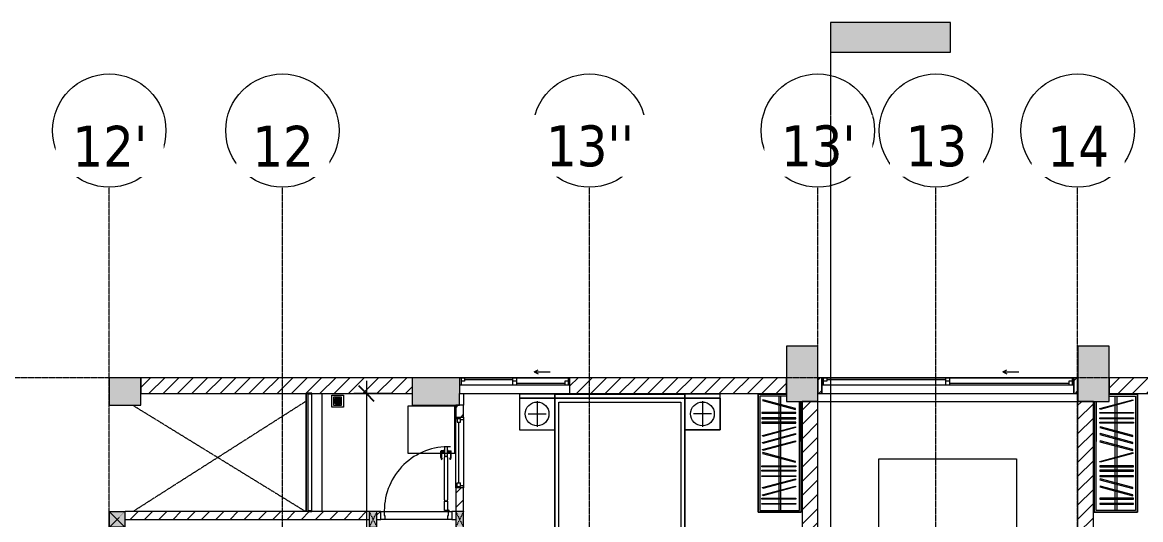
# Model space of a CAD drawing. Header units: millimetres. Extents: x 1591 to 239243, y -15958 to 82755.
# Drawn here: x 206848 to 221051, y 76433 to 82755 of the extents above; entities that cross this region are included whole.
import ezdxf

# ---------------------------------------------------------------- set-up
doc = ezdxf.new("R2010")
doc.units = ezdxf.units.MM
for name, pattern in [('Dash 1_8_', [6.35, 3.175, -3.175]), ('Dash Dot 3_16_', [7.9375, 4.7625, -1.5875, 0, -1.5875]), ('Dash_2_', [6, 3, -3]), ('Demolished', [7.14375, 4.7625, -2.38125]), ('Grid Line', [22.225, 12.7, -3.175, 3.175, -3.175])]:
    doc.linetypes.add(name, pattern=pattern)
for name, color, linetype, lineweight in [('0-1', 250, 'Continuous', 5), ('A-ANNO-DIMS', 211, 'Continuous', 9), ('A-ANNO-DIMS-160', 211, 'Continuous', 9), ('A-AREA', 32, 'Dash 1_8_', 9), ('A-DETL-DEMO', 6, 'Demolished', 9), ('A-DETL-GENF-1', 9, 'Continuous', 9), ('A-DOOR-1', 254, 'Continuous', 9), ('A-DOOR-2', 9, 'Continuous', 9), ('A-FLOR-1', 7, 'Continuous', 9), ('A-FLOR-2', 9, 'Continuous', 9), ('A-FLOR-HRAL-1', 254, 'Continuous', 9), ('A-FLOR-HRAL-2', 9, 'Continuous', 9), ('A-GLAZ', 151, 'Continuous', 9), ('A-GLAZ-1', 254, 'Continuous', 9), ('A-GLAZ-2', 9, 'Continuous', 9), ('A-WALL-1', 253, 'Continuous', 18), ('A-WALL-2', 9, 'Continuous', 9), ('A-WALL-3', 113, 'Continuous', 18), ('A-WALL-PATT-1', 10, 'Continuous', 9), ('A-WALL-PATT-2', 111, 'Continuous', 9), ('G-ANNO-SYMB', 111, 'Continuous', 9), ('G-ANNO-SYMB-1', 111, 'Dash Dot 3_16_', 18), ('G-IMPT-1', 254, 'Continuous', 9), ('I-FURN-1', 254, 'Continuous', 9), ('M-EQPM-1', 254, 'Continuous', 9), ('S-COLS', 52, 'Continuous', 9), ('S-COLS-1', 52, 'Continuous', 5), ('S-COLS-2', 250, 'Continuous', 18), ('S-COLS-4', 254, 'Continuous', 9), ('S-COLS-5', 253, 'Continuous', 18), ('S-COLS-6', 52, 'Continuous', 18), ('S-COLS-HDLN', 52, 'Dash_2_', 9), ('S-COLS-HDLN-1', 9, 'Dash_2_', 9), ('S-GRID-1', 1, 'Grid Line', 9), ('S-GRID-IDEN', 1, 'Continuous', 9), ('S-STRS-ANNO', 31, 'Continuous', 9)]:
    doc.layers.add(name, color=color, linetype=linetype, lineweight=lineweight)
doc.styles.add('Tahoma_B', font='tahomabd_0.ttf', dxfattribs={"height": 520})
doc.styles.add('UTM Avo', font='UTM Avo.ttf', dxfattribs={"width": 0.9, "height": 400})
doc.dimstyles.new('1_Dim_chi_tiet_2_5', dxfattribs={"dimscale": 304.8, "dimtxt": 399.720379, "dimasz": 0.629921, "dimexe": 0.524934, "dimexo": 0.0625, "dimgap": 0.052493, "dimtad": 1, "dimdec": 0, "dimrnd": 5, "dimzin": 0, "dimdsep": 46, "dimtxsty": 'UTM Avo', "dimblk1": 'OBLIQUE', "dimblk2": 'OBLIQUE', "dimsah": 1, "dimcen": 0.09, "dimdle": 0.524934, "dimazin": 0, "dimtfac": 1, "dimtdec": 4, "dimtix": 1, "dimtmove": 0, "dimatfit": 3, "dimfxl": 1.049869, "dimfxlon": 1, "dimtvp": 1, "dimtolj": 1, "dimtzin": 0, "dimarcsym": 2})
pattern_1 = [(45, (0, 0), (-90.50967, 90.50967), [])]
pattern_2 = [(45, (101998.83, 0), (-90.50967, 90.50967), [])]

# ---------------------------------------------------------------- blocks, each defined once
blk = doc.blocks.new('NCV_TKTC_KET CAU_rvt-1-TKCS_MB TẦNG 5')
at = {"layer": 'S-COLS-1'}
for points in [[(114952, 77937), (114953, 77937), (114952, 78637), (114553, 78637), (114553, 77937), (114945, 77937)], [(118253, 77937), (118653, 77937), (118653, 78637), (118253, 78637), (118253, 78235)], [(106088, 77887), (106353, 77887), (106353, 78237), (105953, 78237), (105953, 77887)], [(110402, 77887), (110402, 78237), (109802, 78237), (109803, 77887), (110353, 77887)]]:
    blk.add_hatch(color=256, dxfattribs=at).paths.add_polyline_path(points)
at = {"layer": 'A-FLOR-1'}
for p, q in [((108452, 78037), (108452, 76537)), ((110452, 78037), (110452, 77887)), ((118252, 78037), (118252, 74259)), ((118252, 78037), (118252, 74537)), ((105952, 76537), (105952, 69962))]:
    blk.add_line(p, q, dxfattribs=at)
at = {"layer": 'S-COLS-2'}
for p, q in [((114953, 78637), (114553, 78637)), ((114553, 78637), (114553, 77937)), ((114953, 77937), (114953, 78637)), ((118653, 78637), (118253, 78637)), ((118253, 78637), (118253, 77937)), ((118653, 77937), (118653, 78637)), ((106353, 78237), (105953, 78237)), ((105953, 78237), (105953, 77887)), ((106353, 77887), (106353, 78237)), ((110402, 78237), (109802, 78237)), ((109802, 78237), (109802, 77887)), ((110402, 77887), (110402, 78037)), ((105953, 77887), (106353, 77887)), ((109802, 77887), (110402, 77887)), ((114553, 77937), (114953, 77937)), ((118253, 77937), (118653, 77937))]:
    blk.add_line(p, q, dxfattribs=at)
blk = doc.blocks.new('TU QUAN AO-SUITE ROOM_3 - TU QUAN AO-SUITE ROOM_3-V101-TKCS_MB TẦNG 5')
at = {"layer": 'I-FURN-1'}
for p, q in [((0, 0), (-360, 0)), ((-360, 0), (0, 0)), ((0, -1500), (0, 0)), ((0, 0), (0, -1500)), ((-550, -90), (-550, -1500)), ((-550, -1500), (-550, -90)), ((-550, -90), (-550, -576)), ((-526, -1476), (-526, -90)), ((-526, -90), (-526, -600)), ((-478, -181), (-61, -69)), ((-58, -81), (-475, -193)), ((-360, -24), (-24, -24)), ((-287, -24), (-287, -576)), ((-263, -24), (-263, -576)), ((-61, -69), (-58, -81)), ((-24, -24), (-24, -1476)), ((-480, -230), (-50, -230)), ((-480, -242), (-480, -230)), ((-50, -242), (-480, -242)), ((-475, -193), (-478, -181)), ((-50, -230), (-50, -242)), ((-480, -299), (-50, -299)), ((-480, -311), (-480, -299)), ((-50, -311), (-480, -311)), ((-480, -356), (-50, -356)), ((-480, -368), (-480, -356)), ((-50, -368), (-480, -368)), ((-475, -412), (-478, -423)), ((-478, -423), (-61, -535)), ((-58, -523), (-475, -412)), ((-50, -299), (-50, -311)), ((-50, -356), (-50, -368)), ((-475, -500), (-478, -512)), ((-478, -512), (-61, -624)), ((-58, -612), (-475, -500)), ((-61, -535), (-58, -523)), ((-526, -1476), (-526, -600)), ((-475, -592), (-478, -603)), ((-478, -603), (-61, -715)), ((-58, -703), (-475, -592)), ((-287, -576), (-287, -1476)), ((-263, -576), (-263, -1476)), ((-61, -624), (-58, -612)), ((-61, -715), (-58, -703)), ((-478, -854), (-61, -742)), ((-58, -754), (-475, -865)), ((-61, -742), (-58, -754)), ((-480, -909), (-480, -921)), ((-480, -909), (-480, -921)), ((-50, -909), (-480, -909)), ((-480, -921), (-50, -921)), ((-480, -966), (-480, -978)), ((-480, -966), (-480, -978)), ((-50, -966), (-480, -966)), ((-480, -978), (-50, -978)), ((-475, -865), (-478, -854)), ((-50, -921), (-50, -909)), ((-50, -978), (-50, -966)), ((-480, -1035), (-480, -1047)), ((-480, -1035), (-480, -1047)), ((-50, -1035), (-480, -1035)), ((-480, -1047), (-50, -1047)), ((-475, -1075), (-478, -1087)), ((-478, -1087), (-61, -1199)), ((-58, -1187), (-475, -1075)), ((-50, -1047), (-50, -1035)), ((-475, -1167), (-478, -1178)), ((-478, -1178), (-61, -1290)), ((-58, -1278), (-475, -1167)), ((-61, -1199), (-58, -1187)), ((-61, -1290), (-58, -1278)), ((-480, -1320), (-480, -1332)), ((-480, -1320), (-480, -1332)), ((-50, -1320), (-480, -1320)), ((-480, -1332), (-50, -1332)), ((-480, -1387), (-480, -1399)), ((-480, -1387), (-480, -1399)), ((-50, -1387), (-480, -1387)), ((-480, -1399), (-50, -1399)), ((-50, -1332), (-50, -1320)), ((-50, -1399), (-50, -1387)), ((-550, -1500), (0, -1500)), ((0, -1500), (-550, -1500)), ((-24, -1476), (-526, -1476))]:
    blk.add_line(p, q, dxfattribs=at)
blk = doc.blocks.new('MAY GIAT - MAY GIAT_dwg-348053-TKCS_MB TẦNG 5')
at = {"layer": 'G-IMPT-1', "flags": 128}
blk.add_lwpolyline([(5, 597), (5, 2), (605, 2), (605, 597)], close=True, dxfattribs=at)
blk = doc.blocks.new('MAY GIAT - MAY GIAT-348233-TKCS_MB TẦNG 5')
at = {"layer": 'I-FURN-1'}
for p, q in [((5, 597), (5, 2)), ((605, 597), (5, 597)), ((605, 2), (605, 597)), ((5, 2), (605, 2))]:
    blk.add_line(p, q, dxfattribs=at)
blk.add_blockref('MAY GIAT - MAY GIAT_dwg-348053-TKCS_MB TẦNG 5', (0, 0))
blk = doc.blocks.new('THU NUOC - THU NUOC-455054-TKCS_MB TẦNG 5')
at = {"layer": 'M-EQPM-1'}
for p, q in [((-66, -71), (-66, 79)), ((-66, 79), (84, 79)), ((59, 54), (-41, 54)), ((-41, 54), (-41, -46)), ((-23, 20), (41, 20)), ((41, 14), (-23, 14)), ((-23, 7), (1, 7)), ((1, 1), (-23, 1)), ((-11, 32), (28, 32)), ((28, 26), (-11, 26)), ((-1, 44), (19, 44)), ((19, 38), (-1, 38)), ((1, 7), (1, 1)), ((17, 1), (17, 7)), ((17, 7), (41, 7)), ((41, 1), (17, 1)), ((59, -46), (59, 54)), ((84, 79), (84, -71)), ((84, -71), (-66, -71)), ((-41, -46), (59, -46)), ((-23, -5), (41, -5)), ((41, -11), (-23, -11)), ((-11, -17), (28, -17)), ((28, -23), (-11, -23)), ((-1, -30), (19, -30)), ((19, -36), (-1, -36))]:
    blk.add_line(p, q, dxfattribs=at)
for centre, radius, start, end in [((9, 4), 45, 0, 180), ((9, 4), 45, 360, 180), ((9, 4), 45, 180, 0), ((9, 4), 45, 180, 360), ((-23, 17), 3, 90, 270), ((-23, 4), 3, 90, 270), ((-11, 29), 3, 90, 270), ((-1, 41), 3, 90, 270), ((19, 41), 3, 270, 90), ((28, 29), 3, 270, 90), ((41, 17), 3, 270, 90), ((41, 4), 3, 270, 90), ((-23, -8), 3, 90, 270), ((-11, -20), 3, 90, 270), ((-1, -33), 3, 90, 270), ((19, -33), 3, 270, 90), ((28, -20), 3, 270, 90), ((41, -8), 3, 270, 90)]:
    blk.add_arc(centre, radius, start, end, dxfattribs=at)
blk = doc.blocks.new('Railing - 50 x 10mm-901205-TKCS_MB TẦNG 5')
at = {"layer": 'A-FLOR-HRAL-2'}
for p, q in [((25, 5), (-25, 5)), ((-25, 5), (-25, -5)), ((25, -5), (25, 5)), ((-25, -5), (25, -5))]:
    blk.add_line(p, q, dxfattribs=at)
blk = doc.blocks.new('Railing - Railing-951900-TKCS_MB TẦNG 5')
at = {"layer": 'A-FLOR-HRAL-2'}
for p, q in [((85569, 68771), (85569, 67286)), ((85619, 67286), (85619, 68771))]:
    blk.add_line(p, q, dxfattribs=at)
for p in [(85594, 68776), (85594, 67281)]:
    blk.add_blockref('Railing - 50 x 10mm-901205-TKCS_MB TẦNG 5', p)
blk = doc.blocks.new('G1_SOF - BO TRU - 100x200-V97-TKCS_MB TẦNG 5')
at = {"layer": 'S-COLS'}
blk.add_hatch(color=256, dxfattribs=at).paths.add_polyline_path([(0, -95), (50, -95), (50, 100), (-50, 100), (-50, -95)])
at = {"layer": 'S-COLS-5'}
for p, q in [((50, 100), (-50, 100)), ((-50, 100), (-50, -95)), ((50, -95), (50, 100))]:
    blk.add_line(p, q, dxfattribs=at)
at = {"layer": 'S-COLS-HDLN-1'}
for p, q in [((50, 100), (-50, -100)), ((-50, 100), (50, -100))]:
    blk.add_line(p, q, dxfattribs=at)
blk = doc.blocks.new('DOOR_CW_01 CANH MO-PANEL KINH - DIG_01-900x2200-CỬA NHÔM KÍNH-901215-TKCS_MB TẦNG 5')
at = {"layer": 'A-DETL-GENF-1'}
for p, q in [((-397, -182), (-397, -62)), ((-397, -62), (-357, -62)), ((-357, -62), (-357, -182)), ((-357, -182), (-397, -182)), ((-397, -196), (-391, -196)), ((-397, -738), (-397, -196)), ((-391, -196), (-391, -182)), ((-391, -182), (-363, -182)), ((-363, -182), (-363, -196)), ((-357, -196), (-363, -196)), ((-357, -196), (-357, -738)), ((-442, -737), (-442, -816)), ((-399, -820), (-438, -820)), ((-434, -711), (-427, -716)), ((-434, -800), (-434, -737)), ((-399, -804), (-430, -804)), ((-399, -792), (-399, -832)), ((-397, -792), (-399, -792)), ((-399, -832), (-397, -832)), ((-397, -738), (-391, -738)), ((-357, -752), (-397, -752)), ((-397, -752), (-397, -872)), ((-397, -792), (-397, -832)), ((-391, -752), (-391, -738)), ((-363, -752), (-391, -752)), ((-357, -738), (-363, -738)), ((-363, -738), (-363, -752)), ((-357, -872), (-357, -752)), ((-357, -792), (-357, -832)), ((-357, -792), (-355, -792)), ((-355, -832), (-357, -832)), ((-355, -792), (-355, -832)), ((-355, -804), (-324, -804)), ((-355, -820), (-316, -820)), ((-320, -711), (-327, -716)), ((-320, -800), (-320, -737)), ((-312, -737), (-312, -816)), ((-397, -872), (-357, -872))]:
    blk.add_line(p, q, dxfattribs=at)
blk.add_circle((-407, -60), 10, dxfattribs=at)
for centre, radius, start, end in [((-407, -60), 814, 268, 0), ((-397, -737), 45, 145, 180), ((-438, -816), 4, 180, 270), ((-397, -737), 37, 145, 180), ((-430, -800), 4, 180, 270), ((-357, -737), 37, 0, 35), ((-324, -800), 4, 270, 0), ((-357, -737), 45, 360, 35), ((-316, -816), 4, 270, 0)]:
    blk.add_arc(centre, radius, start, end, dxfattribs=at)
at = {"layer": 'A-DOOR-2'}
for p, q in [((-450, -50), (-450, 50)), ((-450, 50), (-400, 50)), ((-400, 50), (-400, 0)), ((400, 0), (400, 50)), ((400, 50), (450, 50)), ((450, 50), (450, -50)), ((-410, -50), (-450, -50)), ((-410, 0), (-410, -50)), ((-400, 0), (-410, 0)), ((-407, -50), (-382, -50)), ((410, 0), (400, 0)), ((410, -50), (410, 0)), ((450, -50), (410, -50))]:
    blk.add_line(p, q, dxfattribs=at)
blk = doc.blocks.new('G1_SOF - BO TRU - 100x200-745959-TKCS_MB TẦNG 5')
at = {"layer": 'S-COLS'}
blk.add_hatch(color=256, dxfattribs=at).paths.add_polyline_path([(-50, 100), (-50, -100), (50, -100), (50, 100)])
at = {"layer": 'S-COLS-5'}
for p, q in [((50, 100), (-50, 100)), ((-50, 100), (-50, -100)), ((50, -100), (50, 100)), ((-50, -100), (50, -100))]:
    blk.add_line(p, q, dxfattribs=at)
at = {"layer": 'S-COLS-HDLN-1'}
for p, q in [((50, 100), (-50, -100)), ((-50, 100), (50, -100))]:
    blk.add_line(p, q, dxfattribs=at)
blk = doc.blocks.new('GIUONG NGU-2TAB-1600x2000 - GIUONG NGU-2TAB-1600x2000-885815-TKCS_MB TẦNG 5')
at = {"layer": 'I-FURN-1'}
for p, q in [((458, 0), (8, 0)), ((8, 0), (8, -50)), ((458, -50), (458, 0)), ((2108, 0), (458, 0)), ((458, 0), (458, -50)), ((458, 0), (2108, 0)), ((2108, -50), (2108, 0)), ((458, -50), (8, -50)), ((8, -50), (8, -450)), ((8, -50), (458, -50)), ((458, -50), (8, -50)), ((8, -50), (8, -450)), ((233, -87), (233, -413)), ((458, -450), (458, -50)), ((2108, -50), (458, -50)), ((458, -50), (458, -1939)), ((458, -50), (2108, -50)), ((458, -1939), (458, -50)), ((458, -450), (458, -50)), ((458, -50), (2108, -50)), ((508, -100), (2058, -100)), ((508, -1939), (508, -100)), ((2058, -100), (2058, -1939)), ((2558, 0), (2108, 0)), ((2108, 0), (2108, -50)), ((2558, -50), (2108, -50)), ((2108, -50), (2108, -450)), ((2108, -1939), (2108, -50)), ((2108, -50), (2558, -50)), ((2108, -50), (2558, -50)), ((2108, -450), (2108, -50)), ((2108, -50), (2108, -1939)), ((2333, -87), (2333, -413)), ((2558, -50), (2558, 0)), ((2558, -450), (2558, -50)), ((2558, -50), (2558, -450)), ((120, -250), (347, -250)), ((2446, -250), (2220, -250)), ((8, -450), (458, -450)), ((8, -450), (458, -450)), ((2108, -450), (2558, -450)), ((2558, -450), (2108, -450)), ((1997, -2000), (570, -2000)), ((570, -2050), (1997, -2050)), ((1997, -2050), (570, -2050))]:
    blk.add_line(p, q, dxfattribs=at)
for centre in [(233, -250), (2333, -250)]:
    blk.add_circle(centre, 151, dxfattribs=at)
for centre, radius, start, end in [((570, -1939), 111, 180, 270), ((570, -1939), 111, 180, 270), ((570, -1939), 61.1, 180, 270), ((1997, -1939), 111, 270, 360), ((1997, -1939), 61.1, 270, 0), ((1997, -1939), 111, 270, 0)]:
    blk.add_arc(centre, radius, start, end, dxfattribs=at)
blk = doc.blocks.new('TU QUAN AO-SUITE ROOM_3 - TU QUAN AO-SUITE ROOM_3-V98-TKCS_MB TẦNG 5')
at = {"layer": 'I-FURN-1'}
for p, q in [((-550, 1500), (0, 1500)), ((-550, 90), (-550, 1500)), ((0, 1500), (-550, 1500)), ((-550, 1500), (-550, 90)), ((-24, 1476), (-526, 1476)), ((-526, 1476), (-526, 600)), ((-526, 1476), (-526, 90)), ((-287, 576), (-287, 1476)), ((-263, 576), (-263, 1476)), ((-24, 24), (-24, 1476)), ((0, 1500), (0, 0)), ((0, 0), (0, 1500)), ((-480, 1387), (-480, 1399)), ((-480, 1399), (-50, 1399)), ((-480, 1387), (-480, 1399)), ((-50, 1387), (-480, 1387)), ((-480, 1320), (-480, 1332)), ((-480, 1332), (-50, 1332)), ((-480, 1320), (-480, 1332)), ((-50, 1320), (-480, 1320)), ((-478, 1178), (-61, 1290)), ((-61, 1290), (-58, 1278)), ((-50, 1399), (-50, 1387)), ((-50, 1332), (-50, 1320)), ((-478, 1087), (-61, 1199)), ((-475, 1167), (-478, 1178)), ((-58, 1278), (-475, 1167)), ((-58, 1187), (-475, 1075)), ((-61, 1199), (-58, 1187)), ((-480, 1035), (-480, 1047)), ((-480, 1047), (-50, 1047)), ((-480, 1035), (-480, 1047)), ((-50, 1035), (-480, 1035)), ((-475, 1075), (-478, 1087)), ((-50, 1047), (-50, 1035)), ((-480, 966), (-480, 978)), ((-480, 978), (-50, 978)), ((-480, 966), (-480, 978)), ((-50, 966), (-480, 966)), ((-480, 909), (-480, 921)), ((-480, 921), (-50, 921)), ((-480, 909), (-480, 921)), ((-50, 909), (-480, 909)), ((-475, 865), (-478, 854)), ((-478, 854), (-61, 742)), ((-58, 754), (-475, 865)), ((-50, 978), (-50, 966)), ((-50, 921), (-50, 909)), ((-478, 603), (-61, 715)), ((-61, 742), (-58, 754)), ((-61, 715), (-58, 703)), ((-550, 90), (-550, 576)), ((-526, 90), (-526, 600)), ((-478, 512), (-61, 624)), ((-475, 592), (-478, 603)), ((-58, 703), (-475, 592)), ((-58, 612), (-475, 500)), ((-287, 24), (-287, 576)), ((-263, 24), (-263, 576)), ((-61, 624), (-58, 612)), ((-478, 423), (-61, 535)), ((-475, 500), (-478, 512)), ((-58, 523), (-475, 412)), ((-61, 535), (-58, 523)), ((-480, 368), (-480, 356)), ((-50, 368), (-480, 368)), ((-480, 356), (-50, 356)), ((-480, 311), (-480, 299)), ((-50, 311), (-480, 311)), ((-480, 299), (-50, 299)), ((-475, 412), (-478, 423)), ((-50, 356), (-50, 368)), ((-50, 299), (-50, 311)), ((-480, 242), (-480, 230)), ((-50, 242), (-480, 242)), ((-480, 230), (-50, 230)), ((-475, 193), (-478, 181)), ((-478, 181), (-61, 69)), ((-58, 81), (-475, 193)), ((-50, 230), (-50, 242)), ((-360, 24), (-24, 24)), ((-61, 69), (-58, 81)), ((0, 0), (-360, 0)), ((-360, 0), (0, 0))]:
    blk.add_line(p, q, dxfattribs=at)
blk = doc.blocks.new('M_Fixed - 900 x 1400-901190-TKCS_MB TẦNG 5')
at = {"layer": 'A-GLAZ-2'}
for p, q in [((-450, 63), (-431, 63)), ((-431, 63), (-431, 0)), ((-431, 44), (-387, 44)), ((-387, 44), (-387, 0)), ((-387, 22), (387, 22)), ((387, 44), (387, 0)), ((431, 44), (387, 44)), ((431, 63), (431, 0)), ((449, 63), (431, 63)), ((-450, -37), (-418, -37)), ((-431, 0), (-387, 0)), ((-418, 0), (-418, -37)), ((387, 0), (431, 0)), ((418, 0), (418, -37)), ((450, -37), (418, -37))]:
    blk.add_line(p, q, dxfattribs=at)
blk = doc.blocks.new('NCV_TKTC_TANG 5_rvt-1-TKCS_MB TẦNG 5')
at = {"layer": 'A-WALL-PATT-1'}
h = blk.add_hatch(dxfattribs=at)
h.set_pattern_fill('FP_1', color=256, style=0, pattern_type=2)
h.set_pattern_definition(pattern_1)
h.paths.add_polyline_path([(110453, 76537), (110452, 76837), (110353, 76837), (110353, 76537), (110452, 76537)])
h.paths.add_polyline_path([(110453, 77737), (110452, 77887), (110353, 77887), (110353, 77737), (110452, 77737)])
h = blk.add_hatch(dxfattribs=at)
h.set_pattern_fill('FP_1', color=256, style=0, pattern_type=2)
h.set_pattern_definition(pattern_1)
h.paths.add_polyline_path([(106553, 76437), (109253, 76437), (109253, 76537), (106153, 76537), (106153, 76437), (106319, 76437)])
h = blk.add_hatch(dxfattribs=at)
h.set_pattern_fill('FP_1', color=256, style=0, pattern_type=2)
h.set_pattern_definition(pattern_1)
h.paths.add_polyline_path([(109353, 76437), (109403, 76437), (109403, 76537), (109353, 76537), (109353, 76526)])
h.paths.add_polyline_path([(110303, 76437), (110353, 76437), (110353, 76537), (110303, 76537), (110303, 76487)])
at = {"layer": 'A-FLOR-2'}
for p, q in [((110453, 78037), (110453, 77887)), ((110253, 76437), (109453, 76437))]:
    blk.add_line(p, q, dxfattribs=at)
at = {"layer": 'A-WALL-1'}
for p, q in [((110453, 77887), (110353, 77887)), ((110353, 77887), (110353, 77737)), ((110453, 77737), (110453, 77887)), ((110353, 77737), (110453, 77737)), ((110453, 76837), (110353, 76837)), ((110353, 76837), (110353, 76537)), ((110453, 76537), (110453, 76837)), ((108478, 76537), (106153, 76537)), ((106153, 76437), (109253, 76437)), ((109253, 76537), (108528, 76537)), ((109403, 76537), (109353, 76537)), ((109353, 76437), (109403, 76437)), ((110353, 76537), (110303, 76537)), ((110303, 76437), (110353, 76437))]:
    blk.add_line(p, q, dxfattribs=at)
at = {"layer": 'A-WALL-2'}
for p, q in [((108453, 76537), (108453, 78037)), ((108653, 78037), (108653, 76537)), ((110353, 76837), (110353, 77737)), ((110453, 77737), (110453, 76837)), ((109443, 76537), (110263, 76537)), ((110253, 76437), (109453, 76437))]:
    blk.add_line(p, q, dxfattribs=at)
at = {"layer": 'A-DOOR-1', "rotation": 180}
blk.add_blockref('DOOR_CW_01 CANH MO-PANEL KINH - DIG_01-900x2200-CỬA NHÔM KÍNH-901215-TKCS_MB TẦNG 5', (109853, 76487), dxfattribs=at)
at = {"layer": 'A-FLOR-HRAL-1'}
blk.add_blockref('Railing - Railing-951900-TKCS_MB TẦNG 5', (22908, 9261), dxfattribs=at)
at = {"layer": 'A-GLAZ-1', "rotation": 89.99999999999908}
blk.add_blockref('M_Fixed - 900 x 1400-901190-TKCS_MB TẦNG 5', (110416, 77287), dxfattribs=at)
at = {"layer": 'I-FURN-1'}
for name, p in [('GIUONG NGU-2TAB-1600x2000 - GIUONG NGU-2TAB-1600x2000-885815-TKCS_MB TẦNG 5', (111154, 78027)), ('TU QUAN AO-SUITE ROOM_3 - TU QUAN AO-SUITE ROOM_3-V101-TKCS_MB TẦNG 5', (119013, 78027))]:
    blk.add_blockref(name, p, dxfattribs=at)
for name, p, rotation in [('TU QUAN AO-SUITE ROOM_3 - TU QUAN AO-SUITE ROOM_3-V98-TKCS_MB TẦNG 5', (114193, 78027), 180), ('MAY GIAT - MAY GIAT-348233-TKCS_MB TẦNG 5', (110343, 77272), 89.99999999999902)]:
    blk.add_blockref(name, p, dxfattribs=dict(at, rotation=rotation))
at = {"layer": 'M-EQPM-1'}
blk.add_blockref('THU NUOC - THU NUOC-455054-TKCS_MB TẦNG 5', (108844, 77936), dxfattribs=at)
at = {"layer": 'S-COLS-4'}
for name, p in [('G1_SOF - BO TRU - 100x200-745959-TKCS_MB TẦNG 5', (109303, 76437)), ('G1_SOF - BO TRU - 100x200-V97-TKCS_MB TẦNG 5', (110403, 76437))]:
    blk.add_blockref(name, p, dxfattribs=at)
blk = doc.blocks.new('G1_SOF - BO TRU - 200x200-3055084-TKCS_MB TẦNG 5')
at = {"layer": 'S-COLS'}
blk.add_hatch(color=256, dxfattribs=at).paths.add_polyline_path([(8, 100), (-100, 100), (-100, -100), (100, -100), (100, 100)])
at = {"layer": 'S-COLS-6'}
for p, q in [((-100, 100), (100, 100)), ((-100, -100), (-100, 100)), ((100, 100), (100, -100)), ((100, -100), (-100, -100))]:
    blk.add_line(p, q, dxfattribs=at)
at = {"layer": 'S-COLS-HDLN'}
for p, q in [((100, -100), (-100, 100)), ((-100, -100), (100, 100))]:
    blk.add_line(p, q, dxfattribs=at)
blk = doc.blocks.new('1_FAMILY RVT - W01-WxH 1400x1400xmm-389822-TKCS_MB TẦNG 5')
at = {"layer": 'A-GLAZ'}
for p, q in [((248.4, 172.39), (299.2, 197.79)), ((248.4, 172.39), (299.2, 146.99)), ((248.4, 172.39), (451.6, 172.39)), ((-700, 96.19), (-700, -103.81)), ((700, 96.19), (-700, 96.19)), ((-700, 96.19), (-636.5, 96.19)), ((-700, 7.29), (-680.95, 7.29)), ((-680.95, 96.19), (-680.95, 7.29)), ((-636.5, 51.74), (-680.95, 51.74)), ((-680.95, 7.29), (-22.225, 7.29)), ((-636.5, 96.19), (-22.225, 96.19)), ((-636.5, 96.19), (-636.5, 51.74)), ((-636.5, 73.965), (-22.225, 73.965)), ((-22.225, 7.29), (-22.225, 96.19)), ((-22.225, 96.19), (22.225, 96.19)), ((22.225, 51.74), (-22.225, 51.74)), ((-22.225, 7.29), (22.225, 7.29)), ((22.225, 96.19), (680.95, 96.19)), ((22.225, 96.19), (22.225, 7.29)), ((22.225, 29.515), (636.5, 29.515)), ((22.225, 7.29), (636.5, 7.29)), ((636.5, 51.74), (636.5, 7.29)), ((680.95, 51.74), (636.5, 51.74)), ((636.5, 7.29), (700, 7.29)), ((680.95, 96.19), (700, 96.19)), ((680.95, 96.19), (680.95, 7.29)), ((700, -103.81), (700, 96.19)), ((-700, -103.81), (700, -103.81))]:
    blk.add_line(p, q, dxfattribs=at)
blk = doc.blocks.new('1_FAMILY RVT - W01-WxH 1000x3200-3536800-TKCS_MB TẦNG 5')
at = {"layer": 'A-GLAZ'}
for p, q in [((698.4, 172.39), (749.2, 197.79)), ((698.4, 172.39), (749.2, 146.99)), ((698.4, 172.39), (901.6, 172.39)), ((-1600, 96.19), (-1600, -103.81)), ((1600, 96.19), (-1600, 96.19)), ((-1600, 96.19), (-1536.5, 96.19)), ((-1600, 7.29), (-1580.95, 7.29)), ((-1580.95, 96.19), (-1580.95, 7.29)), ((-1536.5, 51.74), (-1580.95, 51.74)), ((-1580.95, 7.29), (-22.225, 7.29)), ((-1536.5, 96.19), (-22.225, 96.19)), ((-1536.5, 96.19), (-1536.5, 51.74)), ((-1536.5, 73.965), (-22.225, 73.965)), ((-22.225, 7.29), (-22.225, 96.19)), ((-22.225, 96.19), (22.225, 96.19)), ((22.225, 51.74), (-22.225, 51.74)), ((-22.225, 7.29), (22.225, 7.29)), ((22.225, 96.19), (1580.95, 96.19)), ((22.225, 96.19), (22.225, 7.29)), ((22.225, 29.515), (1536.5, 29.515)), ((22.225, 7.29), (1536.5, 7.29)), ((1536.5, 51.74), (1536.5, 7.29)), ((1580.95, 51.74), (1536.5, 51.74)), ((1536.5, 7.29), (1600, 7.29)), ((1580.95, 96.19), (1600, 96.19)), ((1580.95, 96.19), (1580.95, 7.29)), ((1600, -103.81), (1600, 96.19)), ((-1600, -103.81), (1600, -103.81))]:
    blk.add_line(p, q, dxfattribs=at)
blk = doc.blocks.new('Grid - M_Grid Head - Circle-353313-TKCS_MB TẦNG 5')
at = {"layer": 'S-GRID-IDEN'}
blk.add_circle((0, 0), 4.5, dxfattribs=at)
blk = doc.blocks.new('Section - 3_32_ x 3_8_-4701953-TKCS_MB TẦNG 5')
at = {"layer": 'G-ANNO-SYMB'}
blk.add_hatch(color=256, dxfattribs=at).paths.add_polyline_path([(0, 9.525), (0, 0), (-2.38125, 0), (-2.38125, 9.525)])
for p, q in [((0, 9.525), (-2.38125, 9.525)), ((-2.38125, 9.525), (-2.38125, 0)), ((0, 0), (0, 9.525)), ((-2.38125, 0), (0, 0))]:
    blk.add_line(p, q, dxfattribs=at)
blk = doc.blocks.new('DIMBLOCK82-TKCS_MB TẦNG 5')
at = {"layer": 'A-ANNO-DIMS-160', "lineweight": 25}
for p, q in [((211217, 78037), (211121, 78133)), ((211217, 78037), (211313, 77941)), ((211217, 70037), (211121, 70133)), ((211217, 70037), (211313, 69941))]:
    blk.add_line(p, q, dxfattribs=at)
at = {"layer": 'A-ANNO-DIMS-160'}
for p, q in [((211217, 78197), (211217, 69877)), ((211537, 78037), (211057, 78037)), ((211217, 78037), (211537, 78037)), ((211537, 70037), (211057, 70037)), ((211217, 70037), (211537, 70037))]:
    blk.add_line(p, q, dxfattribs=at)
at = {"layer": 'A-ANNO-DIMS-160', "color": 0, "insert": (210698, 73489), "char_height": 400, "width": 1314.64, "attachment_point": 1, "rotation": 90, "line_spacing_factor": 1.110334, "style": 'UTM Avo'}
blk.add_mtext('8000', dxfattribs=at)
blk = doc.blocks.new('_Oblique')
at = {"color": 0, "linetype": 'ByBlock', "lineweight": -2}
blk.add_line((-0.5, -0.5), (0.5, 0.5), dxfattribs=at)

msp = doc.modelspace()

# ---------------------------------------------------------------- hatches: boundary and pattern name
at = {"layer": 'A-WALL-PATT-2'}
h = msp.add_hatch(dxfattribs=at)
h.set_pattern_fill('FP_1', color=256, style=0, pattern_type=2)
h.set_pattern_definition(pattern_2)
h.paths.add_polyline_path([(210908, 78036.9), (211801.3, 78036.9), (211801.3, 78236.9), (208351.4, 78236.9), (208351.4, 78036.9), (210476.4, 78036.9), (210476.4, 78041.9), (210526.4, 78041.9), (210526.4, 78036.9), (210686.4, 78036.9)])
h = msp.add_hatch(dxfattribs=at)
h.set_pattern_fill('FP_1', color=256, style=0, pattern_type=2)
h.set_pattern_definition(pattern_2)
h.paths.add_polyline_path([(216551.4, 78036.9), (216551.4, 78236.9), (213801.3, 78236.9), (213801.3, 78036.9), (214535.1, 78036.9)])
h = msp.add_hatch(dxfattribs=at)
h.set_pattern_fill('FP_1', color=256, style=0, pattern_type=2)
h.set_pattern_definition(pattern_2)
h.paths.add_polyline_path([(220251.4, 78036.9), (220251, 78236.9), (220201.4, 78236.9), (220201.4, 78036.9), (220251.3, 78036.9)])
h.paths.add_polyline_path([(216951.4, 78036.9), (217001.4, 78036.9), (217001.4, 78236.9), (216951.4, 78236.9), (216951.4, 78037.1)])
h = msp.add_hatch(dxfattribs=at)
h.set_pattern_fill('FP_1', color=256, style=0, pattern_type=2)
h.set_pattern_definition(pattern_2)
h.paths.add_polyline_path([(220983.2, 78036.9), (222901.4, 78036.9), (222901.4, 78236.9), (220651.4, 78236.9), (220651.4, 78036.9), (220780.7, 78036.9)])
h = msp.add_hatch(dxfattribs=at)
h.set_pattern_fill('FP_1', color=256, style=0, pattern_type=2)
h.set_pattern_definition(pattern_2)
h.paths.add_polyline_path([(216951.4, 74516.9), (216951, 77936.9), (216751.4, 77936.9), (216751.4, 74516.9), (216951, 74516.9)])
h = msp.add_hatch(dxfattribs=at)
h.set_pattern_fill('FP_1', color=256, style=0, pattern_type=2)
h.set_pattern_definition(pattern_2)
h.paths.add_polyline_path([(220451.4, 74516.9), (220451.4, 77936.9), (220251.4, 77936.9), (220251.4, 74516.9), (220388.3, 74516.9)])

# ---------------------------------------------------------------- linework, layer by layer
at = {"layer": 'A-AREA'}
msp.add_line((216951.4, 77936.9), (220251.4, 77936.9), dxfattribs=at)
at = {"layer": 'A-DETL-DEMO'}
for p, q in [((208251.4, 76536.9), (210446.3, 77936.9)), ((208251.4, 77886.9), (210446.3, 76536.9))]:
    msp.add_line(p, q, dxfattribs=at)
at = {"layer": 'A-WALL-3'}
for p, q in [((211801.3, 78236.9), (208351.4, 78236.9)), ((208351.4, 78236.9), (208351.4, 78036.9)), ((211801.3, 78036.9), (211801.3, 78236.9)), ((216551.4, 78236.9), (213801.3, 78236.9)), ((216551.4, 78036.9), (216551.4, 78236.9)), ((217001.4, 78236.9), (216951.4, 78236.9)), ((216951.4, 78236.9), (216951.4, 78036.9)), ((217001.4, 78036.9), (217001.4, 78236.9)), ((220251.4, 78236.9), (220201.4, 78236.9)), ((220201.4, 78236.9), (220201.4, 78036.9)), ((220251.4, 78036.9), (220251.4, 78236.9)), ((222901.4, 78236.9), (220651.4, 78236.9)), ((220651.4, 78236.9), (220651.4, 78036.9)), ((208351.4, 78036.9), (210476.4, 78036.9)), ((210526.4, 78036.9), (211801.3, 78036.9)), ((213801.3, 78036.9), (216551.4, 78036.9)), ((216951.4, 78036.9), (217001.4, 78036.9)), ((220201.4, 78036.9), (220251.4, 78036.9)), ((220651.4, 78036.9), (222901.4, 78036.9)), ((216751.4, 77936.9), (216751.4, 75337.4)), ((216951.4, 77936.9), (216751.4, 77936.9)), ((216951.4, 74516.9), (216951.4, 77936.9)), ((220451.4, 77936.9), (220251.4, 77936.9)), ((220251.4, 77936.9), (220251.4, 74516.9)), ((220451.4, 75337.4), (220451.4, 77936.9))]:
    msp.add_line(p, q, dxfattribs=at)
at = {"layer": 'S-GRID-1'}
for p, q in [((207951.4, 76659.6), (207951.4, 80659.6)), ((210151.4, 76659.6), (210151.4, 80659.6)), ((214051.5, 76659.6), (214051.5, 80659.6)), ((216951.4, 76659.6), (216951.4, 80659.6)), ((218451.4, 76659.6), (218451.4, 80659.6)), ((220251.4, 76659.6), (220251.4, 80659.6)), ((229978.4, 78236.9), (136410.9, 78236.9)), ((207951.4, 19118.3), (207951.4, 76659.6)), ((210151.4, 19118.3), (210151.4, 76659.6)), ((214051.5, 19118.3), (214051.5, 76659.6)), ((216951.4, 19118.3), (216951.4, 76659.6)), ((218451.4, 19118.3), (218451.4, 76659.6)), ((220251.4, 19118.3), (220251.4, 76659.6))]:
    msp.add_line(p, q, dxfattribs=at)
at = {"layer": 'S-STRS-ANNO'}
for p, q in [((217726.4, 77208), (219476, 77208)), ((217726.4, 76339), (217726.4, 77208)), ((219476, 77208), (219476, 76339))]:
    msp.add_line(p, q, dxfattribs=at)

# ---------------------------------------------------------------- block references
at = {"layer": '0-1'}
for name in ['NCV_TKTC_KET CAU_rvt-1-TKCS_MB TẦNG 5', 'NCV_TKTC_TANG 5_rvt-1-TKCS_MB TẦNG 5']:
    msp.add_blockref(name, (101998.8, 0), dxfattribs=at)
at = {"layer": 'A-GLAZ'}
for name, p in [('1_FAMILY RVT - W01-WxH 1400x1400xmm-389822-TKCS_MB TẦNG 5', (213101.3, 78140.7)), ('1_FAMILY RVT - W01-WxH 1000x3200-3536800-TKCS_MB TẦNG 5', (218601.4, 78140.7))]:
    msp.add_blockref(name, p, dxfattribs=at)
at = {"layer": 'G-ANNO-SYMB', "xscale": 159.9999999999999, "yscale": 159.9999999999999, "zscale": 159.9999999999999, "rotation": 269.9999999999996}
msp.add_blockref('Section - 3_32_ x 3_8_-4701953-TKCS_MB TẦNG 5', (217111.4, 82373.8), dxfattribs=at)
at = {"layer": 'S-COLS', "rotation": 180}
msp.add_blockref('G1_SOF - BO TRU - 200x200-3055084-TKCS_MB TẦNG 5', (208051.4, 76436.9), dxfattribs=at)
at = {"layer": 'S-GRID-IDEN', "xscale": 159.9999999999999, "yscale": 159.9999999999999, "zscale": 159.9999999999999}
for p in [(207951.4, 81379.6), (210151.4, 81379.6), (214051.5, 81379.6), (216951.4, 81379.6), (218451.4, 81379.6), (220251.4, 81379.6)]:
    msp.add_blockref('Grid - M_Grid Head - Circle-353313-TKCS_MB TẦNG 5', p, dxfattribs=at)

# ---------------------------------------------------------------- dimensions: what is measured, and where the dimension line sits
at = {"layer": 'A-ANNO-DIMS'}
dim = msp.add_linear_dim(base=(211217.2, 70036.9), p1=(211537.2, 78036.9), p2=(211537.2, 70036.9), angle=90, dimstyle='1_Dim_chi_tiet_2_5', override={"dimpost": '<>', "dimfxl": 8000}, dxfattribs=at)
dim.commit()
dim.dimension.update_dxf_attribs({"geometry": 'DIMBLOCK82-TKCS_MB TẦNG 5', "text_midpoint": (210994.2, 74036.9)})

# ---------------------------------------------------------------- next in the draw order: texts
at = {"layer": 'S-GRID-IDEN', "char_height": 520, "attachment_point": 5, "line_spacing_factor": 0.996129, "style": 'Tahoma_B', "bg_fill": 3, "box_fill_scale": 1.25, "bg_fill_color": 256, "bg_fill_true_color": 13158600, "bg_fill_transparency": 0}
for s, insert, width in [("\\pt2031.9988,4063.9976,6096.0016,8128.0004,10159.9992,12191.998,14224.002,16256.0008,18287.9996,20319.9984,22352.0024,24384.0012,26416,28447.9988,30479.9976,32512.0016,34544.0004,36575.9992,38607.998,40640.002,42672.0008,44703.9996,46735.9984,48768.0024,50800.0012,52832,54863.9988,56895.9976,58928.0016,60960.0004,62991.9992,65023.998;12'", (207958.1, 81179.9), 1112), ('\\pt2031.9988,4063.9976,6096.0016,8128.0004,10159.9992,12191.998,14224.002,16256.0008,18287.9996,20319.9984,22352.0024,24384.0012,26416,28447.9988,30479.9976,32512.0016,34544.0004,36575.9992,38607.998,40640.002,42672.0008,44703.9996,46735.9984,48768.0024,50800.0012,52832,54863.9988,56895.9976,58928.0016,60960.0004,62991.9992,65023.998;12', (210158.1, 81179.9), 921.6), ("\\pt2031.9988,4063.9976,6096.0016,8128.0004,10159.9992,12191.998,14224.002,16256.0008,18287.9996,20319.9984,22352.0024,24384.0012,26416,28447.9988,30479.9976,32512.0016,34544.0004,36575.9992,38607.998,40640.002,42672.0008,44703.9996,46735.9984,48768.0024,50800.0012,52832,54863.9988,56895.9976,58928.0016,60960.0004,62991.9992,65023.998;13''", (214058.2, 81179.9), 1302.4), ("\\pt2031.9988,4063.9976,6096.0016,8128.0004,10159.9992,12191.998,14224.002,16256.0008,18287.9996,20319.9984,22352.0024,24384.0012,26416,28447.9988,30479.9976,32512.0016,34544.0004,36575.9992,38607.998,40640.002,42672.0008,44703.9996,46735.9984,48768.0024,50800.0012,52832,54863.9988,56895.9976,58928.0016,60960.0004,62991.9992,65023.998;13'", (216958.1, 81179.9), 1112), ('\\pt2031.9988,4063.9976,6096.0016,8128.0004,10159.9992,12191.998,14224.002,16256.0008,18287.9996,20319.9984,22352.0024,24384.0012,26416,28447.9988,30479.9976,32512.0016,34544.0004,36575.9992,38607.998,40640.002,42672.0008,44703.9996,46735.9984,48768.0024,50800.0012,52832,54863.9988,56895.9976,58928.0016,60960.0004,62991.9992,65023.998;13', (218458.1, 81179.9), 921.6), ('\\pt2031.9988,4063.9976,6096.0016,8128.0004,10159.9992,12191.998,14224.002,16256.0008,18287.9996,20319.9984,22352.0024,24384.0012,26416,28447.9988,30479.9976,32512.0016,34544.0004,36575.9992,38607.998,40640.002,42672.0008,44703.9996,46735.9984,48768.0024,50800.0012,52832,54863.9988,56895.9976,58928.0016,60960.0004,62991.9992,65023.998;14', (220258.1, 81179.9), 921.6)]:
    msp.add_mtext(s, dxfattribs=dict(at, insert=insert, width=width))

# ---------------------------------------------------------------- next in the draw order: linework, layer by layer
at = {"layer": 'G-ANNO-SYMB-1'}
msp.add_line((217111.4, 82373.8), (217111.4, 13547.9), dxfattribs=at)

doc.saveas('drawing.dxf')
